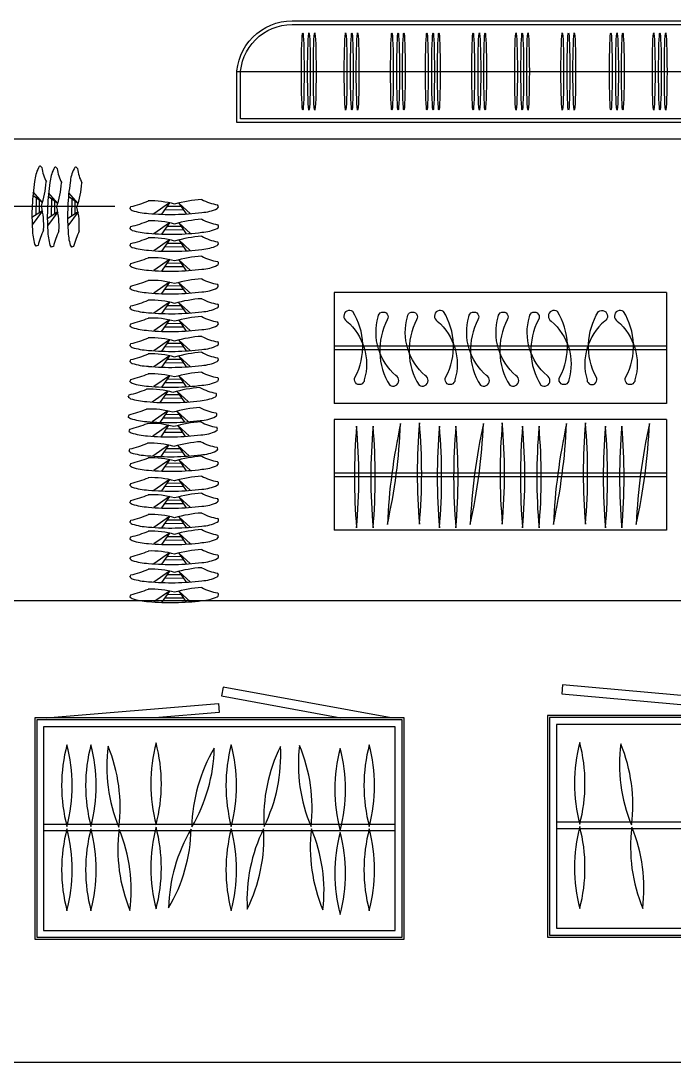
# Model space of a CAD drawing. Header units: inches. Extents: x 8.4 to 50.9, y 14.4 to 39.2.
# Drawn here: x 34.4 to 37.93, y 27.6 to 33.24 of the extents above; entities that cross this region are included whole.
import ezdxf

# ---------------------------------------------------------------- set-up
doc = ezdxf.new("R2010")
doc.units = ezdxf.units.IN
doc.header["$MEASUREMENT"] = 0
for name, color, linetype in [('02', 2, 'Continuous'), ('1', 1, 'Continuous'), ('4', 4, 'Continuous')]:
    doc.layers.add(name, color=color, linetype=linetype)

msp = doc.modelspace()

# ---------------------------------------------------------------- linework, layer by layer
at = {"layer": '02'}
for p, q in [((34.5147, 32.2519), (34.4628, 32.2894)), ((34.5147, 32.2519), (34.4642, 32.3102)), ((34.4807, 32.2764), (34.4793, 32.1841)), ((34.4975, 32.2643), (34.4964, 32.1953)), ((34.5978, 32.2464), (34.5458, 32.2839)), ((34.5978, 32.2464), (34.5473, 32.3046)), ((34.5638, 32.2709), (34.5623, 32.1785)), ((34.5806, 32.2588), (34.5795, 32.1897)), ((34.7075, 32.2464), (34.6555, 32.2839)), ((34.7075, 32.2464), (34.657, 32.3046)), ((34.6735, 32.2709), (34.672, 32.1785)), ((34.6903, 32.2588), (34.6892, 32.1897)), ((33.2538, 32.2321), (34.9064, 32.2321)), ((34.5144, 32.207), (34.458, 32.1702)), ((34.5144, 32.207), (34.459, 32.1321)), ((35.2024, 32.2502), (35.1176, 32.1911)), ((35.2024, 32.2502), (35.1598, 32.1887)), ((35.2785, 32.2107), (35.1759, 32.2119)), ((35.2656, 32.2297), (35.1888, 32.2306)), ((35.2523, 32.2492), (35.3155, 32.1914)), ((35.2523, 32.2492), (35.2924, 32.1904)), ((34.5975, 32.2015), (34.541, 32.1646)), ((34.5975, 32.2015), (34.5421, 32.1266)), ((34.7072, 32.2015), (34.6507, 32.1646)), ((34.7072, 32.2015), (34.6518, 32.1266)), ((35.2024, 32.1426), (35.1176, 32.0834)), ((35.2024, 32.1426), (35.1598, 32.0811)), ((35.2785, 32.1031), (35.1759, 32.1043)), ((35.2656, 32.1221), (35.1888, 32.123)), ((35.2523, 32.1416), (35.2924, 32.0828)), ((35.2523, 32.1416), (35.3155, 32.0838)), ((35.2024, 32.0503), (35.1176, 31.9911)), ((35.2024, 32.0503), (35.1598, 31.9888)), ((35.2523, 32.0493), (35.3155, 31.9914)), ((35.2523, 32.0493), (35.2924, 31.9904)), ((35.2785, 32.0108), (35.1759, 32.012)), ((35.2656, 32.0298), (35.1888, 32.0307)), ((35.2024, 31.9427), (35.1176, 31.8835)), ((35.2024, 31.9427), (35.1598, 31.8812)), ((35.2656, 31.9222), (35.1888, 31.9231)), ((35.2523, 31.9417), (35.2924, 31.8828)), ((35.2523, 31.9417), (35.3155, 31.8838)), ((35.2785, 31.9032), (35.1759, 31.9044)), ((35.2023, 31.8201), (35.1174, 31.7609)), ((35.2023, 31.8201), (35.1597, 31.7586)), ((35.2522, 31.8191), (35.3154, 31.7612)), ((35.2522, 31.8191), (35.2922, 31.7602)), ((35.2784, 31.7806), (35.1758, 31.7818)), ((35.2655, 31.7996), (35.1887, 31.8005)), ((37.8936, 31.7642), (36.0936, 31.7642)), ((36.0936, 31.7642), (36.0936, 31.1642)), ((37.8936, 31.7642), (37.8936, 31.1642)), ((35.2023, 31.7125), (35.1174, 31.6533)), ((35.2023, 31.7125), (35.1597, 31.651)), ((35.2522, 31.7115), (35.2922, 31.6526)), ((35.2522, 31.7115), (35.3154, 31.6536)), ((35.2784, 31.673), (35.1758, 31.6742)), ((35.2655, 31.692), (35.1887, 31.6929)), ((35.2024, 31.6161), (35.1176, 31.5569)), ((35.2024, 31.6161), (35.1598, 31.5546)), ((35.2656, 31.5956), (35.1888, 31.5965)), ((35.2523, 31.6151), (35.3155, 31.5572)), ((35.2523, 31.6151), (35.2924, 31.5562)), ((35.2785, 31.5766), (35.1759, 31.5778)), ((35.2024, 31.5085), (35.1176, 31.4493)), ((35.2024, 31.5085), (35.1598, 31.447)), ((35.2785, 31.469), (35.1759, 31.4702)), ((35.2656, 31.488), (35.1888, 31.4889)), ((35.2523, 31.5075), (35.2924, 31.4486)), ((35.2523, 31.5075), (35.3155, 31.4496)), ((37.8936, 31.4742), (36.0936, 31.4742)), ((35.2024, 31.422), (35.1176, 31.3628)), ((35.2024, 31.422), (35.1598, 31.3604)), ((35.2523, 31.4209), (35.3155, 31.3631)), ((35.2523, 31.4209), (35.2924, 31.3621)), ((37.8936, 31.4542), (36.0936, 31.4542)), ((35.2785, 31.3824), (35.1759, 31.3836)), ((35.2656, 31.4014), (35.1888, 31.4024)), ((35.2024, 31.3144), (35.1176, 31.2552)), ((35.2024, 31.3144), (35.1598, 31.2528)), ((35.2523, 31.3133), (35.2924, 31.2545)), ((35.2523, 31.3133), (35.3155, 31.2555)), ((35.2785, 31.2748), (35.1759, 31.276)), ((35.2656, 31.2938), (35.1888, 31.2948)), ((35.1932, 31.2308), (35.1083, 31.1716)), ((35.1932, 31.2308), (35.1505, 31.1693)), ((35.2692, 31.1913), (35.1666, 31.1925)), ((35.2563, 31.2103), (35.1796, 31.2112)), ((35.243, 31.2298), (35.3062, 31.1719)), ((35.243, 31.2298), (35.2831, 31.171)), ((37.8936, 31.1642), (36.0936, 31.1642)), ((35.1932, 31.1232), (35.1083, 31.064)), ((35.1932, 31.1232), (35.1505, 31.0617)), ((35.2692, 31.0837), (35.1666, 31.0849)), ((35.2563, 31.1027), (35.1796, 31.1036)), ((35.243, 31.1222), (35.2831, 31.0633)), ((35.243, 31.1222), (35.3062, 31.0643)), ((37.8936, 31.0771), (36.0936, 31.0771)), ((36.0936, 31.0771), (36.0936, 30.4771)), ((37.8936, 31.0771), (37.8936, 30.4771)), ((35.1975, 31.0456), (35.1126, 30.9864)), ((35.1975, 31.0456), (35.1548, 30.9841)), ((35.2606, 31.0251), (35.1838, 31.026)), ((35.2473, 31.0446), (35.3105, 30.9867)), ((35.2473, 31.0446), (35.2874, 30.9857)), ((35.2735, 31.0061), (35.1709, 31.0073)), ((35.1975, 30.938), (35.1126, 30.8788)), ((35.1975, 30.938), (35.1548, 30.8765)), ((35.2606, 30.9175), (35.1838, 30.9184)), ((35.2473, 30.937), (35.2874, 30.8781)), ((35.2473, 30.937), (35.3105, 30.8791)), ((35.2024, 30.8593), (35.1176, 30.8001)), ((35.2024, 30.8593), (35.1598, 30.7978)), ((35.2735, 30.8985), (35.1709, 30.8997)), ((35.2523, 30.8583), (35.3155, 30.8004)), ((35.2523, 30.8583), (35.2924, 30.7995)), ((35.2785, 30.8198), (35.1759, 30.821)), ((35.2656, 30.8388), (35.1888, 30.8397)), ((35.2024, 30.7517), (35.1176, 30.6925)), ((35.2024, 30.7517), (35.1598, 30.6902)), ((35.2523, 30.7507), (35.2924, 30.6918)), ((35.2523, 30.7507), (35.3155, 30.6928)), ((37.8936, 30.7871), (36.0936, 30.7871)), ((37.8936, 30.7671), (36.0936, 30.7671)), ((35.2785, 30.7122), (35.1759, 30.7134)), ((35.2656, 30.7312), (35.1888, 30.7321)), ((35.2024, 30.6594), (35.1176, 30.6002)), ((35.2024, 30.6594), (35.1598, 30.5978)), ((35.2656, 30.6389), (35.1888, 30.6398)), ((35.2523, 30.6583), (35.3155, 30.6005)), ((35.2523, 30.6583), (35.2924, 30.5995)), ((35.2785, 30.6198), (35.1759, 30.621)), ((35.2024, 30.5518), (35.1176, 30.4926)), ((35.2024, 30.5518), (35.1598, 30.4902)), ((35.2785, 30.5122), (35.1759, 30.5134)), ((35.2656, 30.5313), (35.1888, 30.5322)), ((35.2523, 30.5507), (35.2924, 30.4919)), ((35.2523, 30.5507), (35.3155, 30.4929)), ((35.2024, 30.4621), (35.1176, 30.4029)), ((35.2024, 30.4621), (35.1598, 30.4006)), ((35.2523, 30.4611), (35.3155, 30.4032)), ((35.2523, 30.4611), (35.2924, 30.4022)), ((37.8936, 30.4771), (36.0936, 30.4771)), ((35.2785, 30.4225), (35.1759, 30.4238)), ((35.2656, 30.4416), (35.1888, 30.4425)), ((35.2024, 30.3545), (35.1176, 30.2953)), ((35.2024, 30.3545), (35.1598, 30.2929)), ((35.2523, 30.3534), (35.2924, 30.2946)), ((35.2523, 30.3534), (35.3155, 30.2956)), ((35.2785, 30.3149), (35.1759, 30.3162)), ((35.2656, 30.334), (35.1888, 30.3349)), ((35.2024, 30.2558), (35.1176, 30.1966)), ((35.2024, 30.2558), (35.1598, 30.1942)), ((35.2656, 30.2352), (35.1888, 30.2361)), ((35.2523, 30.2547), (35.3155, 30.1969)), ((35.2523, 30.2547), (35.2924, 30.1959)), ((35.2785, 30.2162), (35.1759, 30.2174)), ((35.2024, 30.1482), (35.1176, 30.089)), ((35.2024, 30.1482), (35.1598, 30.0866)), ((35.2656, 30.1276), (35.1888, 30.1285)), ((35.2523, 30.1471), (35.2924, 30.0883)), ((35.2523, 30.1471), (35.3155, 30.0893)), ((35.2785, 30.1086), (35.1759, 30.1098))]:
    msp.add_line(p, q, dxfattribs=at)
for points in [[(36.2081, 31.3074, 0.267392), (36.195, 31.662, 1.049005), (36.1616, 31.6097, -0.295269), (36.2573, 31.2918, -1.314488), (36.2081, 31.3074)], [(36.3819, 31.6176, 0.267392), (36.395, 31.263, 1.049005), (36.4284, 31.3153, -0.295269), (36.3328, 31.6332, -1.314488), (36.3819, 31.6176)], [(36.5407, 31.6176, 0.267392), (36.5538, 31.263, 1.049005), (36.5871, 31.3153, -0.295269), (36.4915, 31.6332, -1.314488), (36.5407, 31.6176)], [(36.6991, 31.3074, 0.267392), (36.686, 31.662, 1.049005), (36.6526, 31.6097, -0.295269), (36.7482, 31.2918, -1.314488), (36.6991, 31.3074)], [(36.8728, 31.6176, 0.267392), (36.886, 31.263, 1.049005), (36.9193, 31.3153, -0.295269), (36.8237, 31.6332, -1.314488), (36.8728, 31.6176)], [(37.0316, 31.6176, 0.267392), (37.0447, 31.263, 1.049005), (37.0781, 31.3153, -0.295269), (36.9825, 31.6332, -1.314488), (37.0316, 31.6176)], [(37.2004, 31.6176, 0.267392), (37.2135, 31.263, 1.049005), (37.2469, 31.3153, -0.295269), (37.1513, 31.6332, -1.314488), (37.2004, 31.6176)], [(37.3158, 31.3074, 0.267392), (37.3027, 31.662, 1.049005), (37.2693, 31.6097, -0.295269), (37.3649, 31.2918, -1.314488), (37.3158, 31.3074)], [(37.5123, 31.3074, -0.267392), (37.5254, 31.662, -1.049005), (37.5587, 31.6097, 0.295269), (37.4631, 31.2918, 1.314488), (37.5123, 31.3074)], [(37.6736, 31.3074, 0.267392), (37.6605, 31.662, 1.049005), (37.6271, 31.6097, -0.295269), (37.7227, 31.2918, -1.314488), (37.6736, 31.3074)]]:
    msp.add_lwpolyline(points, format="xyb", dxfattribs=at)
for points in [[(36.4019, 29.462), (35.4923, 29.6274), (35.4836, 29.5797), (36.1311, 29.462)], [(39.1777, 29.4739), (37.3304, 29.6397), (37.3261, 29.5917), (38.6379, 29.4739)], [(34.5355, 29.462), (35.4673, 29.5391), (35.4713, 29.4909), (35.1226, 29.462)]]:
    msp.add_lwpolyline(points, dxfattribs=at)
for points in [[(34.4728, 28.262), (36.4728, 28.262), (36.4728, 29.462), (34.4728, 29.462)], [(37.2486, 28.2739), (39.2486, 28.2739), (39.2486, 29.4739), (37.2486, 29.4739)]]:
    msp.add_lwpolyline(points, close=True, dxfattribs=at)
for centre, radius, start, end in [((34.6658, 32.3513), 0.1942, 152.6636, 175.8147), ((34.5058, 32.4367), 0.0131, 96.6032, 163.504), ((34.4793, 32.4197), 0.0391, 34.8478, 50.2371), ((34.7476, 32.4723), 0.2381, 187.3156, 207.1751), ((34.7488, 32.3457), 0.1942, 152.6636, 175.8147), ((34.5889, 32.4312), 0.0131, 96.6032, 163.504), ((34.5624, 32.4141), 0.0391, 34.8478, 50.2371), ((34.8306, 32.4668), 0.2381, 187.3156, 207.1751), ((34.8585, 32.3457), 0.1942, 152.6636, 175.8147), ((34.6986, 32.4312), 0.0131, 96.6032, 163.504), ((34.6721, 32.4141), 0.0391, 34.8478, 50.2371), ((34.9403, 32.4668), 0.2381, 187.3156, 207.1751), ((35.6589, 32.1814), 1.201, 171.1882, 177.4001), ((33.9113, 32.4234), 0.6273, 342.2683, 354.5255), ((35.742, 32.1759), 1.201, 171.1882, 177.4001), ((33.9943, 32.4179), 0.6273, 342.2683, 354.5255), ((35.8517, 32.1759), 1.201, 171.1882, 177.4001), ((34.104, 32.4179), 0.6273, 342.2683, 354.5255), ((34.8358, 32.8806), 0.6695, 283.5803, 292.133), ((35.1046, 31.8006), 0.4602, 74.1368, 92.0723), ((35.4243, 31.5737), 0.697, 93.8917, 106.1489), ((35.5043, 32.5011), 0.2646, 241.2421, 261.1015), ((35.6589, 32.1814), 1.201, 177.4001, 183.612), ((34.1074, 32.1302), 0.4142, 356.3449, 14.2804), ((35.742, 32.1759), 1.201, 177.4001, 183.612), ((34.1905, 32.1247), 0.4142, 356.3449, 14.2804), ((35.8517, 32.1759), 1.201, 177.4001, 183.612), ((34.3002, 32.1247), 0.4142, 356.3449, 14.2804), ((34.9335, 32.2429), 0.0608, 335.211, 347.5674), ((35.0305, 32.2638), 0.0624, 227.9832, 241.1958), ((35.1117, 32.5739), 0.3814, 253.0487, 266.4925), ((35.3673, 32.4139), 0.2158, 272.6024, 295.7536), ((35.4543, 32.2305), 0.0128, 301.5486, 45.3672), ((34.8358, 32.773), 0.6695, 283.5803, 292.133), ((35.1046, 31.693), 0.4602, 74.1368, 92.0723), ((35.2092, 33.5222), 1.3345, 264.8052, 271.0171), ((35.4243, 31.4661), 0.697, 93.8917, 106.1489), ((35.2092, 33.5222), 1.3345, 271.0171, 277.229), ((35.5043, 32.3935), 0.2646, 241.2421, 261.1015), ((34.8033, 32.1173), 0.3432, 181.9247, 195.3684), ((35.0724, 31.8615), 0.6025, 156.2841, 164.8368), ((34.8864, 32.1118), 0.3432, 181.9247, 195.3684), ((35.1554, 31.8559), 0.6025, 156.2841, 164.8368), ((34.9961, 32.1118), 0.3432, 181.9247, 195.3684), ((35.2651, 31.8559), 0.6025, 156.2841, 164.8368), ((34.9335, 32.1353), 0.0608, 335.211, 347.5674), ((35.0305, 32.1562), 0.0624, 227.9832, 241.1958), ((35.1117, 32.4663), 0.3814, 253.0487, 266.4925), ((35.2092, 33.4146), 1.3345, 271.0171, 277.229), ((35.3673, 32.3063), 0.2158, 272.6024, 295.7536), ((35.4578, 32.1225), 0.011, 287.2227, 59.693), ((34.8358, 32.6807), 0.6695, 283.5803, 292.133), ((35.1046, 31.6007), 0.4602, 74.1368, 92.0723), ((35.2092, 33.4146), 1.3345, 264.8052, 271.0171), ((35.4243, 31.3738), 0.697, 93.8917, 106.1489), ((35.5043, 32.3012), 0.2646, 241.2421, 261.1015), ((35.4543, 32.0306), 0.0128, 301.5486, 45.3672), ((34.5223, 32.052), 0.0562, 207.2213, 220.434), ((34.5011, 31.9653), 0.0547, 100.8498, 113.2062), ((34.6054, 32.0465), 0.0562, 207.2213, 220.434), ((34.5842, 31.9597), 0.0547, 100.8498, 113.2062), ((34.7151, 32.0465), 0.0562, 207.2213, 220.434), ((34.6939, 31.9597), 0.0547, 100.8498, 113.2062), ((34.9335, 32.043), 0.0608, 335.211, 347.5674), ((35.0305, 32.0639), 0.0624, 227.9832, 241.1958), ((35.1117, 32.374), 0.3814, 253.0487, 266.4925), ((35.2092, 33.3223), 1.3345, 264.8052, 271.0171), ((35.2092, 33.3223), 1.3345, 271.0171, 277.229), ((35.3673, 32.214), 0.2158, 272.6024, 295.7536), ((34.9335, 31.9354), 0.0608, 335.211, 347.5674), ((34.8358, 32.5731), 0.6695, 283.5803, 292.133), ((35.1046, 31.4931), 0.4602, 74.1368, 92.0723), ((35.4243, 31.2662), 0.697, 93.8917, 106.1489), ((35.5043, 32.1936), 0.2646, 241.2421, 261.1015), ((35.4578, 31.9226), 0.011, 287.2227, 59.693), ((35.0305, 31.9563), 0.0624, 227.9832, 241.1958), ((35.1117, 32.2664), 0.3814, 253.0487, 266.4925), ((35.2092, 33.2147), 1.3345, 264.8052, 271.0171), ((35.2092, 33.2147), 1.3345, 271.0171, 277.229), ((35.3673, 32.1064), 0.2158, 272.6024, 295.7536), ((34.8356, 32.4505), 0.6695, 283.5803, 292.133), ((35.1045, 31.3704), 0.4602, 74.1368, 92.0723), ((35.4242, 31.1436), 0.697, 93.8917, 106.1489), ((35.5042, 32.071), 0.2646, 241.2421, 261.1015), ((35.4542, 31.8004), 0.0128, 301.5486, 45.3672), ((34.9334, 31.8128), 0.0608, 335.211, 347.5674), ((35.0304, 31.8337), 0.0624, 227.9832, 241.1958), ((35.1116, 32.1438), 0.3814, 253.0487, 266.4925), ((35.2091, 33.0921), 1.3345, 264.8052, 271.0171), ((35.2091, 33.0921), 1.3345, 271.0171, 277.229), ((35.3672, 31.9838), 0.2158, 272.6024, 295.7536), ((34.8356, 32.3428), 0.6695, 283.5803, 292.133), ((35.1045, 31.2628), 0.4602, 74.1368, 92.0723), ((35.4242, 31.036), 0.697, 93.8917, 106.1489), ((35.5042, 31.9634), 0.2646, 241.2421, 261.1015), ((35.4577, 31.6924), 0.011, 287.2227, 59.693), ((34.9334, 31.7052), 0.0608, 335.211, 347.5674), ((35.0304, 31.726), 0.0624, 227.9832, 241.1958), ((35.1116, 32.0362), 0.3814, 253.0487, 266.4925), ((35.2091, 32.9845), 1.3345, 264.8052, 271.0171), ((35.2091, 32.9845), 1.3345, 271.0171, 277.229), ((35.3672, 31.8762), 0.2158, 272.6024, 295.7536), ((34.9335, 31.6088), 0.0608, 335.211, 347.5674), ((35.0305, 31.6297), 0.0624, 227.9832, 241.1958), ((34.8358, 32.2465), 0.6695, 283.5803, 292.133), ((35.1046, 31.1665), 0.4602, 74.1368, 92.0723), ((35.4243, 30.9396), 0.697, 93.8917, 106.1489), ((35.5043, 31.867), 0.2646, 241.2421, 261.1015), ((35.3673, 31.7798), 0.2158, 272.6024, 295.7536), ((35.4543, 31.5964), 0.0128, 301.5486, 45.3672), ((35.1117, 31.9398), 0.3814, 253.0487, 266.4925), ((35.2092, 32.8881), 1.3345, 264.8052, 271.0171), ((35.4243, 30.832), 0.697, 93.8917, 106.1489), ((35.2092, 32.8881), 1.3345, 271.0171, 277.229), ((35.5043, 31.7594), 0.2646, 241.2421, 261.1015), ((34.9335, 31.5012), 0.0608, 335.211, 347.5674), ((35.0305, 31.5221), 0.0624, 227.9832, 241.1958), ((34.8358, 32.1389), 0.6695, 283.5803, 292.133), ((35.1046, 31.0589), 0.4602, 74.1368, 92.0723), ((35.3673, 31.6722), 0.2158, 272.6024, 295.7536), ((35.4578, 31.4884), 0.011, 287.2227, 59.693), ((34.8358, 32.0523), 0.6695, 283.5803, 292.133), ((35.1117, 31.8322), 0.3814, 253.0487, 266.4925), ((35.1046, 30.9723), 0.4602, 74.1368, 92.0723), ((35.2092, 32.7805), 1.3345, 264.8052, 271.0171), ((35.4243, 30.7455), 0.697, 93.8917, 106.1489), ((35.2092, 32.7805), 1.3345, 271.0171, 277.229), ((35.5043, 31.6728), 0.2646, 241.2421, 261.1015), ((34.9335, 31.4147), 0.0608, 335.211, 347.5674), ((35.0305, 31.4355), 0.0624, 227.9832, 241.1958), ((35.1117, 31.7457), 0.3814, 253.0487, 266.4925), ((35.2092, 32.694), 1.3345, 264.8052, 271.0171), ((35.2092, 32.694), 1.3345, 271.0171, 277.229), ((35.3673, 31.5857), 0.2158, 272.6024, 295.7536), ((35.4543, 31.4023), 0.0128, 301.5486, 45.3672), ((34.8358, 31.9447), 0.6695, 283.5803, 292.133), ((35.1046, 30.8647), 0.4602, 74.1368, 92.0723), ((35.4243, 30.6379), 0.697, 93.8917, 106.1489), ((35.5043, 31.5652), 0.2646, 241.2421, 261.1015), ((35.4578, 31.2943), 0.011, 287.2227, 59.693), ((34.9335, 31.3071), 0.0608, 335.211, 347.5674), ((35.0305, 31.3279), 0.0624, 227.9832, 241.1958), ((35.1117, 31.6381), 0.3814, 253.0487, 266.4925), ((35.2092, 32.5864), 1.3345, 264.8052, 271.0171), ((35.415, 30.5543), 0.697, 93.8917, 106.1489), ((35.2092, 32.5864), 1.3345, 271.0171, 277.229), ((35.495, 31.4817), 0.2646, 241.2421, 261.1015), ((35.3673, 31.478), 0.2158, 272.6024, 295.7536), ((34.9243, 31.2235), 0.0608, 335.211, 347.5674), ((35.0213, 31.2444), 0.0624, 227.9832, 241.1958), ((34.8265, 31.8612), 0.6695, 283.5803, 292.133), ((35.1024, 31.5545), 0.3814, 253.0487, 266.4925), ((35.0953, 30.7812), 0.4602, 74.1368, 92.0723), ((35.358, 31.3945), 0.2158, 272.6024, 295.7536), ((35.445, 31.2111), 0.0128, 301.5486, 45.3672), ((34.8265, 31.7536), 0.6695, 283.5803, 292.133), ((35.0953, 30.6736), 0.4602, 74.1368, 92.0723), ((35.1999, 32.5028), 1.3345, 264.8052, 271.0171), ((35.415, 30.4467), 0.697, 93.8917, 106.1489), ((35.1999, 32.5028), 1.3345, 271.0171, 277.229), ((35.495, 31.3741), 0.2646, 241.2421, 261.1015), ((34.9243, 31.1159), 0.0608, 335.211, 347.5674), ((35.0213, 31.1368), 0.0624, 227.9832, 241.1958), ((35.1024, 31.4469), 0.3814, 253.0487, 266.4925), ((35.358, 31.2869), 0.2158, 272.6024, 295.7536), ((35.4485, 31.1031), 0.011, 287.2227, 59.693), ((34.9286, 31.0383), 0.0608, 335.211, 347.5674), ((34.8308, 31.676), 0.6695, 283.5803, 292.133), ((35.1999, 32.3952), 1.3345, 264.8052, 271.0171), ((35.0996, 30.596), 0.4602, 74.1368, 92.0723), ((35.1999, 32.3952), 1.3345, 271.0171, 277.229), ((35.4193, 30.3691), 0.697, 93.8917, 106.1489), ((35.4993, 31.2965), 0.2646, 241.2421, 261.1015), ((35.4493, 31.0259), 0.0128, 301.5486, 45.3672), ((39.3607, 30.7651), 3.157, 175.0028, 184.9972), ((33.0707, 30.7651), 3.157, 355.0028, 4.9972), ((39.4496, 30.7651), 3.157, 175.0028, 184.9972), ((33.1596, 30.7651), 3.157, 355.0028, 4.9972), ((33.3, 31.1922), 3.157, 347.508, 357.5023), ((39.5364, 30.3717), 3.157, 167.508, 177.5023), ((39.7011, 30.7844), 3.157, 175.0028, 184.9972), ((33.411, 30.7844), 3.157, 355.0028, 4.9972), ((39.8092, 30.7651), 3.157, 175.0028, 184.9972), ((33.5191, 30.7651), 3.157, 355.0028, 4.9972), ((39.8981, 30.7651), 3.157, 175.0028, 184.9972), ((33.608, 30.7651), 3.157, 355.0028, 4.9972), ((33.7485, 31.1922), 3.157, 347.508, 357.5023), ((39.9848, 30.3717), 3.157, 167.508, 177.5023), ((40.1496, 30.7844), 3.157, 175.0028, 184.9972), ((33.8595, 30.7844), 3.157, 355.0028, 4.9972), ((40.2593, 30.7651), 3.157, 175.0028, 184.9972), ((33.9693, 30.7651), 3.157, 355.0028, 4.9972), ((40.3482, 30.7651), 3.157, 175.0028, 184.9972), ((34.0582, 30.7651), 3.157, 355.0028, 4.9972), ((40.435, 30.3717), 3.157, 167.508, 177.5023), ((34.1986, 31.1922), 3.157, 347.508, 357.5023), ((40.5997, 30.7844), 3.157, 175.0028, 184.9972), ((34.3096, 30.7844), 3.157, 355.0028, 4.9972), ((40.7078, 30.7651), 3.157, 175.0028, 184.9972), ((34.4177, 30.7651), 3.157, 355.0028, 4.9972), ((40.7967, 30.7651), 3.157, 175.0028, 184.9972), ((34.5066, 30.7651), 3.157, 355.0028, 4.9972), ((40.8834, 30.3717), 3.157, 167.508, 177.5023), ((34.6471, 31.1922), 3.157, 347.508, 357.5023), ((35.0256, 31.0592), 0.0624, 227.9832, 241.1958), ((35.1067, 31.3693), 0.3814, 253.0487, 266.4925), ((35.2042, 32.3176), 1.3345, 264.8052, 271.0171), ((35.2042, 32.3176), 1.3345, 271.0171, 277.229), ((35.3623, 31.2093), 0.2158, 272.6024, 295.7536), ((34.9286, 30.9307), 0.0608, 335.211, 347.5674), ((35.0256, 30.9516), 0.0624, 227.9832, 241.1958), ((34.8308, 31.5684), 0.6695, 283.5803, 292.133), ((35.0996, 30.4884), 0.4602, 74.1368, 92.0723), ((35.4193, 30.2615), 0.697, 93.8917, 106.1489), ((35.4993, 31.1889), 0.2646, 241.2421, 261.1015), ((35.3623, 31.1017), 0.2158, 272.6024, 295.7536), ((35.4528, 30.9179), 0.011, 287.2227, 59.693), ((34.8358, 31.4897), 0.6695, 283.5803, 292.133), ((35.1067, 31.2617), 0.3814, 253.0487, 266.4925), ((35.2042, 32.21), 1.3345, 264.8052, 271.0171), ((35.1046, 30.4097), 0.4602, 74.1368, 92.0723), ((35.2042, 32.21), 1.3345, 271.0171, 277.229), ((35.4243, 30.1828), 0.697, 93.8917, 106.1489), ((35.5043, 31.1102), 0.2646, 241.2421, 261.1015), ((35.4543, 30.8396), 0.0128, 301.5486, 45.3672), ((34.9335, 30.852), 0.0608, 335.211, 347.5674), ((35.0305, 30.8729), 0.0624, 227.9832, 241.1958), ((35.1117, 31.183), 0.3814, 253.0487, 266.4925), ((35.2092, 32.1313), 1.3345, 264.8052, 271.0171), ((35.2092, 32.1313), 1.3345, 271.0171, 277.229), ((35.3673, 31.023), 0.2158, 272.6024, 295.7536), ((34.8358, 31.3821), 0.6695, 283.5803, 292.133), ((35.1046, 30.3021), 0.4602, 74.1368, 92.0723), ((35.4243, 30.0752), 0.697, 93.8917, 106.1489), ((35.5043, 31.0026), 0.2646, 241.2421, 261.1015), ((35.4578, 30.7316), 0.011, 287.2227, 59.693), ((34.9335, 30.7444), 0.0608, 335.211, 347.5674), ((35.0305, 30.7653), 0.0624, 227.9832, 241.1958), ((35.1117, 31.0754), 0.3814, 253.0487, 266.4925), ((35.2092, 32.0237), 1.3345, 264.8052, 271.0171), ((35.2092, 32.0237), 1.3345, 271.0171, 277.229), ((35.3673, 30.9154), 0.2158, 272.6024, 295.7536), ((34.9335, 30.6521), 0.0608, 335.211, 347.5674), ((35.0305, 30.6729), 0.0624, 227.9832, 241.1958), ((34.8358, 31.2897), 0.6695, 283.5803, 292.133), ((35.1046, 30.2097), 0.4602, 74.1368, 92.0723), ((35.4243, 29.9829), 0.697, 93.8917, 106.1489), ((35.5043, 30.9102), 0.2646, 241.2421, 261.1015), ((35.3673, 30.8231), 0.2158, 272.6024, 295.7536), ((35.4543, 30.6397), 0.0128, 301.5486, 45.3672), ((35.1117, 30.9831), 0.3814, 253.0487, 266.4925), ((35.2092, 31.9314), 1.3345, 264.8052, 271.0171), ((35.4243, 29.8753), 0.697, 93.8917, 106.1489), ((35.2092, 31.9314), 1.3345, 271.0171, 277.229), ((35.5043, 30.8026), 0.2646, 241.2421, 261.1015), ((34.9335, 30.5445), 0.0608, 335.211, 347.5674), ((35.0305, 30.5653), 0.0624, 227.9832, 241.1958), ((34.8358, 31.1821), 0.6695, 283.5803, 292.133), ((35.1117, 30.8755), 0.3814, 253.0487, 266.4925), ((35.1046, 30.1021), 0.4602, 74.1368, 92.0723), ((35.3673, 30.7155), 0.2158, 272.6024, 295.7536), ((35.4578, 30.5317), 0.011, 287.2227, 59.693), ((34.8358, 31.0924), 0.6695, 283.5803, 292.133), ((35.1046, 30.0124), 0.4602, 74.1368, 92.0723), ((35.2092, 31.8238), 1.3345, 264.8052, 271.0171), ((35.4243, 29.7856), 0.697, 93.8917, 106.1489), ((35.2092, 31.8238), 1.3345, 271.0171, 277.229), ((35.5043, 30.7129), 0.2646, 241.2421, 261.1015), ((34.9335, 30.4548), 0.0608, 335.211, 347.5674), ((35.0305, 30.4756), 0.0624, 227.9832, 241.1958), ((35.1117, 30.7858), 0.3814, 253.0487, 266.4925), ((35.2092, 31.7341), 1.3345, 264.8052, 271.0171), ((35.2092, 31.7341), 1.3345, 271.0171, 277.229), ((35.3673, 30.6258), 0.2158, 272.6024, 295.7536), ((35.4543, 30.4424), 0.0128, 301.5486, 45.3672), ((34.8358, 30.9848), 0.6695, 283.5803, 292.133), ((35.1046, 29.9048), 0.4602, 74.1368, 92.0723), ((35.4243, 29.678), 0.697, 93.8917, 106.1489), ((35.5043, 30.6053), 0.2646, 241.2421, 261.1015), ((35.4578, 30.3344), 0.011, 287.2227, 59.693), ((34.9335, 30.3472), 0.0608, 335.211, 347.5674), ((35.0305, 30.368), 0.0624, 227.9832, 241.1958), ((35.1117, 30.6782), 0.3814, 253.0487, 266.4925), ((35.2092, 31.6265), 1.3345, 264.8052, 271.0171), ((35.2092, 31.6265), 1.3345, 271.0171, 277.229), ((35.3673, 30.5182), 0.2158, 272.6024, 295.7536), ((34.9335, 30.2484), 0.0608, 335.211, 347.5674), ((34.8358, 30.8861), 0.6695, 283.5803, 292.133), ((35.1046, 29.8061), 0.4602, 74.1368, 92.0723), ((35.4243, 29.5792), 0.697, 93.8917, 106.1489), ((35.5043, 30.5066), 0.2646, 241.2421, 261.1015), ((35.4543, 30.236), 0.0128, 301.5486, 45.3672), ((35.0305, 30.2693), 0.0624, 227.9832, 241.1958), ((35.1117, 30.5794), 0.3814, 253.0487, 266.4925), ((35.2092, 31.5277), 1.3345, 264.8052, 271.0171), ((35.2092, 31.5277), 1.3345, 271.0171, 277.229), ((35.3673, 30.4194), 0.2158, 272.6024, 295.7536), ((34.9335, 30.1408), 0.0608, 335.211, 347.5674), ((35.0305, 30.1617), 0.0624, 227.9832, 241.1958), ((34.8358, 30.7785), 0.6695, 283.5803, 292.133), ((35.1046, 29.6985), 0.4602, 74.1368, 92.0723), ((35.4243, 29.4716), 0.697, 93.8917, 106.1489), ((35.5043, 30.399), 0.2646, 241.2421, 261.1015), ((35.3673, 30.3118), 0.2158, 272.6024, 295.7536), ((35.4578, 30.1281), 0.011, 287.2227, 59.693), ((35.1117, 30.4718), 0.3814, 253.0487, 266.4925), ((35.2092, 31.4201), 1.3345, 264.8052, 271.0171), ((35.2092, 31.4201), 1.3345, 271.0171, 277.229)]:
    msp.add_arc(centre, radius, start, end, dxfattribs=at)
for centre in [(35.9241, 32.9611), (35.9577, 32.9611), (35.9889, 32.9611), (36.1562, 32.9611), (36.1899, 32.9611), (36.2211, 32.9611), (36.4067, 32.9611), (36.4404, 32.9611), (36.4716, 32.9611), (36.5961, 32.9611), (36.6298, 32.9611), (36.661, 32.9611), (36.8466, 32.9611), (36.8803, 32.9611), (36.9115, 32.9611), (37.0788, 32.9611), (37.1124, 32.9611), (37.1437, 32.9611), (37.3293, 32.9611), (37.3629, 32.9611), (37.3942, 32.9611), (37.592, 32.9611), (37.6257, 32.9611), (37.6569, 32.9611), (37.8242, 32.9611), (37.8578, 32.9611), (37.8891, 32.9611)]:
    msp.add_ellipse(centre, major_axis=(0, 0.2092), ratio=0.034448, dxfattribs=at)
at = {"layer": '1'}
for p, q in [((30.2087, 32.5966), (50.5349, 32.5966)), ((30.2087, 30.0966), (50.5349, 30.0966)), ((30.2087, 27.5966), (50.5349, 27.5966))]:
    msp.add_line(p, q, dxfattribs=at)
at = {"layer": '4'}
for p, q in [((35.5663, 32.9611), (39.2063, 32.9611)), ((34.5213, 28.8855), (36.4243, 28.8855)), ((37.2971, 28.8975), (39.2002, 28.8975)), ((34.5213, 28.8506), (36.4243, 28.8506)), ((37.2971, 28.8626), (39.2002, 28.8626))]:
    msp.add_line(p, q, dxfattribs=at)
for points in [[(35.8663, 33.2361), (39.2263, 33.2361), (39.2263, 32.6861), (35.5663, 32.6861), (35.5663, 32.9361, -0.414214)], [(35.8663, 33.2161), (39.2063, 33.2161), (39.2063, 32.7061), (35.5863, 32.7061), (35.5863, 32.9361, -0.414214)]]:
    msp.add_lwpolyline(points, format="xyb", close=True, dxfattribs=at)
for points in [[(34.4841, 28.2732), (36.4615, 28.2732), (36.4615, 29.4507), (34.4841, 29.4507)], [(37.2599, 28.2852), (39.2374, 28.2852), (39.2374, 29.4627), (37.2599, 29.4627)], [(34.5213, 28.3104), (36.4243, 28.3104), (36.4243, 29.4135), (34.5213, 29.4135)], [(37.2971, 28.3224), (39.2002, 28.3224), (39.2002, 29.4255), (37.2971, 29.4255)]]:
    msp.add_lwpolyline(points, close=True, dxfattribs=at)
for centre, start, end in [((38.2614, 29.1064), 165.1905, 194.8095), ((36.5854, 29.1064), 345.1905, 14.8095), ((35.4855, 29.0945), 165.1905, 194.8095), ((33.8096, 29.0945), 345.1905, 14.8095), ((35.6152, 29.0945), 165.1905, 194.8095), ((33.9393, 29.0945), 345.1905, 14.8095), ((35.7297, 29.2), 172.7904, 202.4093), ((34.0684, 28.9784), 352.7904, 22.4093), ((35.9679, 29.1038), 165.1905, 194.8095), ((34.2919, 29.1038), 345.1905, 14.8095), ((34.5784, 29.3143), 329.2346, 358.8535), ((36.1897, 28.8536), 149.2346, 178.8535), ((36.3749, 29.0945), 165.1905, 194.8095), ((34.699, 29.0945), 345.1905, 14.8095), ((36.5801, 28.922), 153.6481, 183.267), ((34.9381, 29.2574), 333.6481, 3.267), ((36.767, 29.2108), 173.3262, 202.9452), ((35.1079, 28.9736), 353.3262, 22.9452), ((36.9647, 29.0744), 165.1905, 194.8095), ((35.2887, 29.0744), 345.1905, 14.8095), ((37.1223, 29.0945), 165.1905, 194.8095), ((35.4463, 29.0945), 345.1905, 14.8095), ((38.5055, 29.212), 172.7904, 202.4093), ((36.8443, 28.9903), 352.7904, 22.4093), ((35.4855, 28.6386), 165.1905, 194.8095), ((33.8096, 28.6386), 345.1905, 14.8095), ((35.6152, 28.6386), 165.1905, 194.8095), ((33.9393, 28.6386), 345.1905, 14.8095), ((35.79, 28.7482), 172.7904, 202.4093), ((34.1287, 28.5265), 352.7904, 22.4093), ((35.9679, 28.648), 165.1905, 194.8095), ((34.2919, 28.648), 345.1905, 14.8095), ((36.0644, 28.4153), 149.2346, 178.8535), ((34.453, 28.876), 329.2346, 358.8535), ((36.3749, 28.6386), 165.1905, 194.8095), ((34.699, 28.6386), 345.1905, 14.8095), ((36.4889, 28.4754), 153.6481, 183.267), ((34.8469, 28.8107), 333.6481, 3.267), ((36.8315, 28.7596), 173.3262, 202.9452), ((35.1724, 28.5224), 353.3262, 22.9452), ((36.9647, 28.6186), 165.1905, 194.8095), ((35.2887, 28.6186), 345.1905, 14.8095), ((37.1223, 28.6386), 165.1905, 194.8095), ((35.4463, 28.6386), 345.1905, 14.8095), ((38.2614, 28.6506), 165.1905, 194.8095), ((36.5854, 28.6506), 345.1905, 14.8095), ((38.5658, 28.7601), 172.7904, 202.4093), ((36.9046, 28.5385), 352.7904, 22.4093)]:
    msp.add_arc(centre, 0.8668, start, end, dxfattribs=at)

doc.saveas('drawing.dxf')
